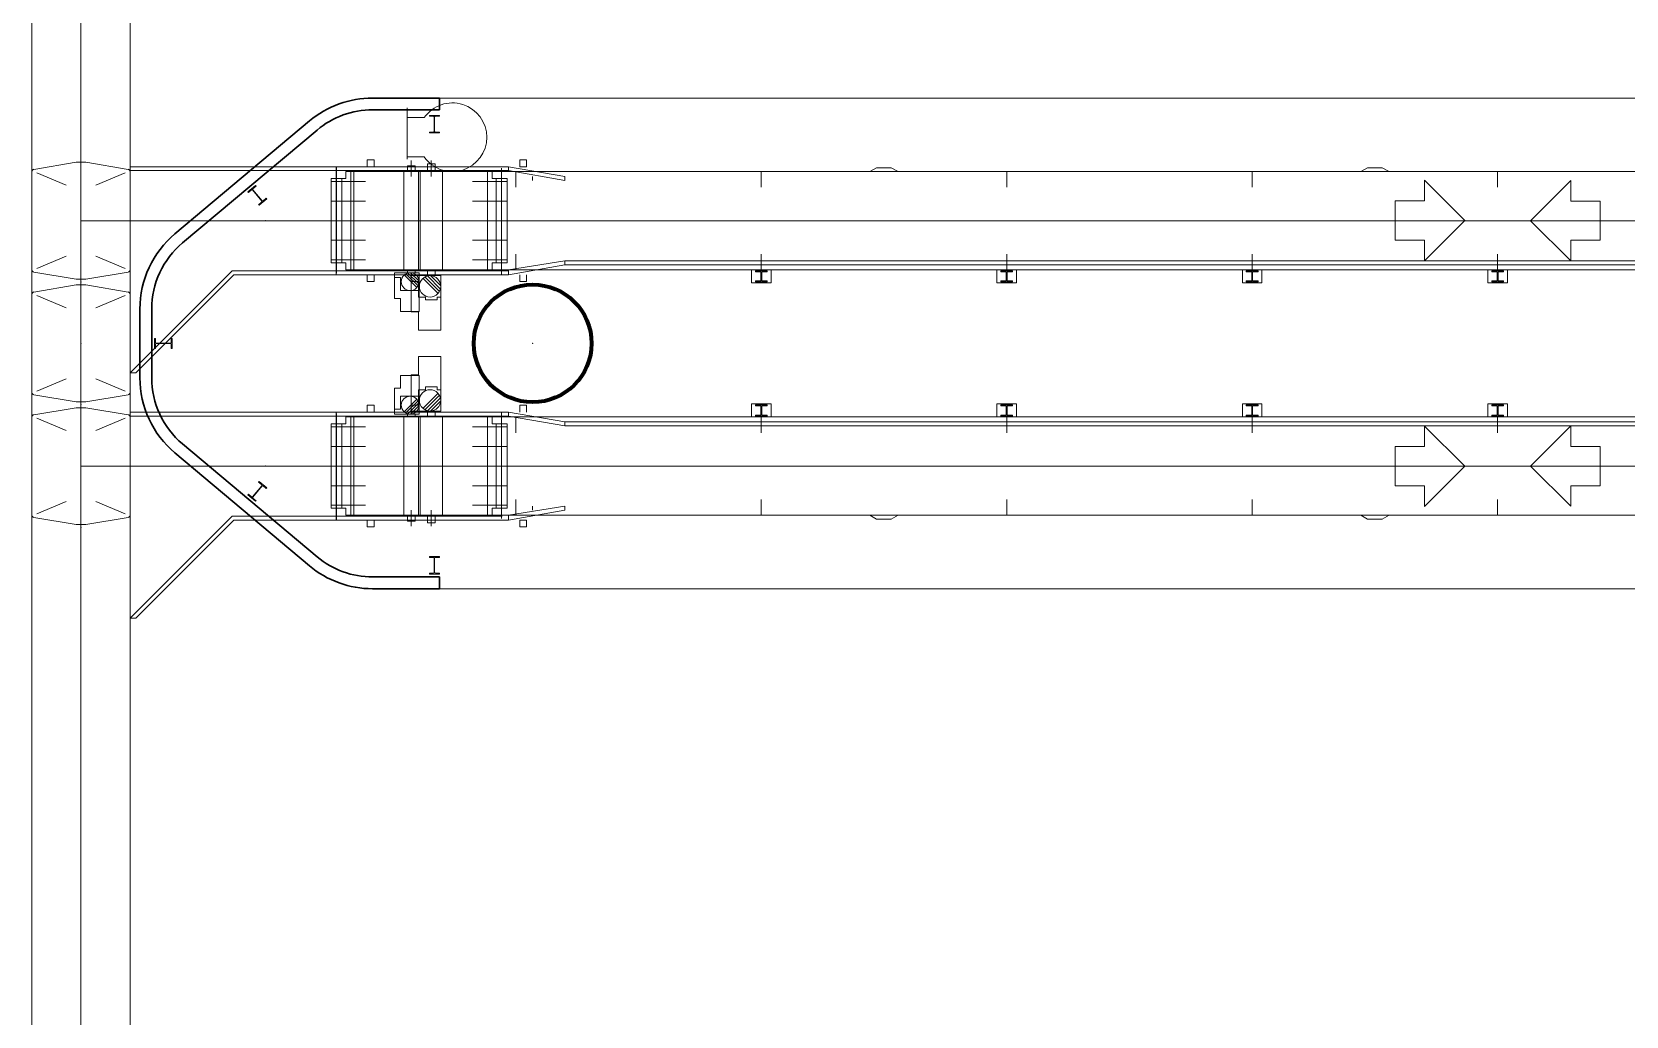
# Model space of a CAD drawing. Header units: metres. Extents: x 1807 to 3745, y 842 to 1968.
# Drawn here: x 3444.9 to 3461.14, y 1361.15 to 1371.17 of the extents above; entities that cross this region are included whole.
import ezdxf

# ---------------------------------------------------------------- set-up
doc = ezdxf.new("R2010")
doc.units = ezdxf.units.M
doc.header["$MEASUREMENT"] = 0
doc.layers.add('Level 1', color=7, linetype='Continuous', lineweight=0)

msp = doc.modelspace()

# ---------------------------------------------------------------- linework, layer by layer
at = {"layer": 'Level 1', "color": 7, "linetype": 'Continuous', "lineweight": 0}
for p, q in [((3444.9, 1265.482), (3444.9, 1396.541)), ((3445.9, 1265.482), (3445.9, 1396.541)), ((3448.37, 1370.5), (3473.73, 1370.5)), ((3446.357, 1369.116), (3447.727, 1370.266)), ((3448.315, 1369.8), (3448.315, 1369.87)), ((3448.315, 1369.87), (3448.385, 1369.87)), ((3448.385, 1369.8), (3448.385, 1369.87)), ((3449.868, 1369.8), (3449.868, 1369.87)), ((3449.868, 1369.87), (3449.938, 1369.87)), ((3449.938, 1369.8), (3449.938, 1369.87)), ((3444.9, 1369.749), (3444.9, 1368.751)), ((3445.35, 1369.845), (3444.921, 1369.773)), ((3444.95, 1369.738), (3445.25, 1369.611)), ((3445.45, 1369.845), (3445.35, 1369.845)), ((3445.45, 1369.845), (3445.879, 1369.773)), ((3445.85, 1369.738), (3445.55, 1369.611)), ((3447.28, 1369.8), (3445.9, 1369.8)), ((3447.28, 1369.76), (3445.9, 1369.76)), ((3445.9, 1369.749), (3445.9, 1368.751)), ((3445.9, 1369.749), (3445.9, 1368.751)), ((3448, 1369.8), (3447.28, 1369.8)), ((3448, 1369.76), (3447.28, 1369.76)), ((3448, 1369.8), (3449.754, 1369.8)), ((3448, 1369.8), (3448, 1368.7)), ((3448, 1369.76), (3449.754, 1369.76)), ((3448.097, 1369.75), (3448.147, 1369.75)), ((3448.097, 1369.68), (3448.097, 1369.75)), ((3473.953, 1369.75), (3448.147, 1369.75)), ((3448.17, 1369.75), (3449.562, 1369.75)), ((3448.689, 1369.76), (3448.839, 1369.76)), ((3448.724, 1369.81), (3448.804, 1369.81)), ((3448.724, 1369.81), (3448.724, 1369.76)), ((3448.804, 1369.81), (3448.804, 1369.76)), ((3448.868, 1369.76), (3449.068, 1369.76)), ((3448.928, 1369.83), (3448.928, 1369.76)), ((3448.928, 1369.83), (3449.008, 1369.83)), ((3449.008, 1369.83), (3449.008, 1369.76)), ((3449.589, 1369.75), (3449.539, 1369.75)), ((3449.589, 1369.68), (3449.589, 1369.75)), ((3449.754, 1369.76), (3449.754, 1369.8)), ((3450.328, 1369.7), (3449.754, 1369.8)), ((3449.754, 1369.76), (3450.328, 1369.66)), ((3449.828, 1369.75), (3449.828, 1369.59)), ((3449.868, 1369.8), (3449.938, 1369.8)), ((3452.328, 1369.75), (3452.328, 1369.59)), ((3453.434, 1369.75), (3453.503, 1369.79)), ((3453.653, 1369.79), (3453.503, 1369.79)), ((3453.653, 1369.79), (3453.723, 1369.75)), ((3454.828, 1369.75), (3454.828, 1369.59)), ((3457.328, 1369.75), (3457.328, 1369.59)), ((3458.434, 1369.75), (3458.503, 1369.79)), ((3458.653, 1369.79), (3458.503, 1369.79)), ((3458.653, 1369.79), (3458.723, 1369.75)), ((3459.828, 1369.75), (3459.828, 1369.59)), ((3447.947, 1369.68), (3447.947, 1368.82)), ((3447.947, 1369.68), (3448.097, 1369.68)), ((3447.947, 1369.65), (3448.297, 1369.65)), ((3449.739, 1369.65), (3449.389, 1369.65)), ((3449.739, 1369.68), (3449.589, 1369.68)), ((3449.739, 1368.82), (3449.739, 1369.68)), ((3449.998, 1369.7), (3449.998, 1369.66)), ((3450.328, 1369.66), (3450.328, 1369.7)), ((3459.084, 1369.662), (3459.494, 1369.252)), ((3459.084, 1369.452), (3459.084, 1369.662)), ((3447.947, 1369.45), (3448.297, 1369.45)), ((3449.739, 1369.45), (3449.389, 1369.45)), ((3458.784, 1369.052), (3458.784, 1369.452)), ((3458.784, 1369.452), (3459.084, 1369.452)), ((3445.399, 1369.249), (3445.401, 1369.251)), ((3445.399, 1369.251), (3445.401, 1369.249)), ((3445.399, 1369.251), (3445.401, 1369.249)), ((3445.401, 1369.251), (3445.399, 1369.249)), ((3447.279, 1369.249), (3447.281, 1369.251)), ((3447.279, 1369.251), (3447.281, 1369.249)), ((3447.947, 1369.25), (3448.297, 1369.25)), ((3449.739, 1369.25), (3449.389, 1369.25)), ((3459.084, 1368.842), (3459.494, 1369.252)), ((3447.947, 1369.05), (3448.297, 1369.05)), ((3449.739, 1369.05), (3449.389, 1369.05)), ((3449.828, 1368.91), (3449.828, 1368.75)), ((3452.328, 1368.91), (3452.328, 1368.75)), ((3454.828, 1368.91), (3454.828, 1368.75)), ((3457.328, 1368.91), (3457.328, 1368.75)), ((3458.784, 1369.052), (3459.084, 1369.052)), ((3459.084, 1368.842), (3459.084, 1369.052)), ((3459.828, 1368.91), (3459.828, 1368.75)), ((3444.95, 1368.762), (3445.25, 1368.889)), ((3445.85, 1368.762), (3445.55, 1368.889)), ((3446.94, 1368.74), (3445.9, 1367.7)), ((3447.28, 1368.74), (3446.94, 1368.74)), ((3448, 1368.74), (3447.28, 1368.74)), ((3447.947, 1368.85), (3448.297, 1368.85)), ((3447.947, 1368.82), (3448.097, 1368.82)), ((3448, 1368.74), (3449.754, 1368.74)), ((3448.097, 1368.82), (3448.097, 1368.75)), ((3448.097, 1368.75), (3448.147, 1368.75)), ((3448.147, 1368.75), (3449.562, 1368.75)), ((3448.689, 1368.74), (3448.839, 1368.74)), ((3448.724, 1368.74), (3448.724, 1368.72)), ((3448.804, 1368.74), (3448.804, 1368.72)), ((3448.868, 1368.74), (3449.068, 1368.74)), ((3448.928, 1368.74), (3448.928, 1368.69)), ((3449.008, 1368.74), (3449.008, 1368.69)), ((3449.739, 1368.85), (3449.389, 1368.85)), ((3449.589, 1368.75), (3449.539, 1368.75)), ((3449.739, 1368.82), (3449.589, 1368.82)), ((3449.589, 1368.82), (3449.589, 1368.75)), ((3473.953, 1368.75), (3449.589, 1368.75)), ((3450.328, 1368.84), (3449.754, 1368.75)), ((3449.754, 1368.7), (3450.328, 1368.8)), ((3449.754, 1368.7), (3449.754, 1368.75)), ((3469.918, 1368.84), (3450.328, 1368.84)), ((3450.328, 1368.8), (3450.328, 1368.84)), ((3469.328, 1368.8), (3450.328, 1368.8)), ((3452.228, 1368.616), (3452.228, 1368.75)), ((3452.228, 1368.75), (3452.428, 1368.75)), ((3452.268, 1368.74), (3452.388, 1368.74)), ((3452.268, 1368.74), (3452.268, 1368.73)), ((3452.288, 1368.75), (3452.288, 1368.74)), ((3452.368, 1368.75), (3452.368, 1368.74)), ((3452.388, 1368.74), (3452.388, 1368.73)), ((3452.428, 1368.616), (3452.428, 1368.75)), ((3454.728, 1368.616), (3454.728, 1368.75)), ((3454.728, 1368.75), (3454.928, 1368.75)), ((3454.768, 1368.74), (3454.888, 1368.74)), ((3454.768, 1368.74), (3454.768, 1368.73)), ((3454.788, 1368.75), (3454.788, 1368.74)), ((3454.868, 1368.75), (3454.868, 1368.74)), ((3454.888, 1368.74), (3454.888, 1368.73)), ((3454.928, 1368.616), (3454.928, 1368.75)), ((3457.228, 1368.616), (3457.228, 1368.75)), ((3457.228, 1368.75), (3457.428, 1368.75)), ((3457.268, 1368.74), (3457.388, 1368.74)), ((3457.268, 1368.74), (3457.268, 1368.73)), ((3457.288, 1368.75), (3457.288, 1368.74)), ((3457.368, 1368.75), (3457.368, 1368.74)), ((3457.388, 1368.74), (3457.388, 1368.73)), ((3457.428, 1368.616), (3457.428, 1368.75)), ((3459.728, 1368.616), (3459.728, 1368.75)), ((3459.728, 1368.75), (3459.928, 1368.75)), ((3459.768, 1368.74), (3459.888, 1368.74)), ((3459.768, 1368.74), (3459.768, 1368.73)), ((3459.788, 1368.75), (3459.788, 1368.74)), ((3459.868, 1368.75), (3459.868, 1368.74)), ((3459.888, 1368.74), (3459.888, 1368.73)), ((3459.928, 1368.616), (3459.928, 1368.75)), ((3445.35, 1368.655), (3444.921, 1368.727)), ((3445.35, 1368.595), (3444.921, 1368.523)), ((3445.45, 1368.655), (3445.35, 1368.655)), ((3445.45, 1368.595), (3445.35, 1368.595)), ((3445.399, 1368.626), (3445.401, 1368.624)), ((3445.401, 1368.626), (3445.399, 1368.624)), ((3445.45, 1368.655), (3445.879, 1368.727)), ((3445.45, 1368.595), (3445.879, 1368.523)), ((3446.957, 1368.7), (3445.957, 1367.7)), ((3447.28, 1368.7), (3446.957, 1368.7)), ((3448, 1368.7), (3447.28, 1368.7)), ((3448, 1368.7), (3449.754, 1368.7)), ((3448.315, 1368.7), (3448.315, 1368.63)), ((3448.315, 1368.63), (3448.385, 1368.63)), ((3448.385, 1368.7), (3448.385, 1368.63)), ((3448.844, 1368.72), (3448.594, 1368.72)), ((3448.594, 1368.72), (3448.594, 1368.67)), ((3448.654, 1368.67), (3448.594, 1368.67)), ((3448.654, 1368.67), (3448.654, 1368.538)), ((3448.821, 1368.568), (3448.692, 1368.697)), ((3448.833, 1368.586), (3448.709, 1368.709)), ((3448.841, 1368.607), (3448.73, 1368.717)), ((3448.844, 1368.634), (3448.757, 1368.72)), ((3449.064, 1368.69), (3448.764, 1368.69)), ((3448.764, 1368.69), (3448.764, 1368.63)), ((3448.836, 1368.63), (3448.764, 1368.63)), ((3448.836, 1368.63), (3448.836, 1368.472)), ((3448.844, 1368.72), (3448.844, 1368.538)), ((3449.037, 1368.508), (3448.882, 1368.663)), ((3449.051, 1368.529), (3448.903, 1368.677)), ((3449.061, 1368.554), (3448.928, 1368.687)), ((3449.064, 1368.587), (3448.961, 1368.69)), ((3449.064, 1368.69), (3449.064, 1368.472)), ((3449.868, 1368.7), (3449.868, 1368.63)), ((3449.868, 1368.63), (3449.938, 1368.63)), ((3449.938, 1368.7), (3449.938, 1368.63)), ((3452.228, 1368.616), (3452.428, 1368.616)), ((3452.268, 1368.73), (3452.323, 1368.73)), ((3452.268, 1368.636), (3452.268, 1368.626)), ((3452.268, 1368.636), (3452.323, 1368.636)), ((3452.268, 1368.626), (3452.388, 1368.626)), ((3452.323, 1368.73), (3452.323, 1368.636)), ((3452.333, 1368.73), (3452.388, 1368.73)), ((3452.333, 1368.73), (3452.333, 1368.636)), ((3452.333, 1368.636), (3452.388, 1368.636)), ((3452.388, 1368.636), (3452.388, 1368.626)), ((3454.728, 1368.616), (3454.928, 1368.616)), ((3454.768, 1368.73), (3454.823, 1368.73)), ((3454.768, 1368.636), (3454.768, 1368.626)), ((3454.768, 1368.636), (3454.823, 1368.636)), ((3454.768, 1368.626), (3454.888, 1368.626)), ((3454.823, 1368.73), (3454.823, 1368.636)), ((3454.833, 1368.73), (3454.888, 1368.73)), ((3454.833, 1368.73), (3454.833, 1368.636)), ((3454.833, 1368.636), (3454.888, 1368.636)), ((3454.888, 1368.636), (3454.888, 1368.626)), ((3457.228, 1368.616), (3457.428, 1368.616)), ((3457.268, 1368.73), (3457.323, 1368.73)), ((3457.268, 1368.636), (3457.268, 1368.626)), ((3457.268, 1368.636), (3457.323, 1368.636)), ((3457.268, 1368.626), (3457.388, 1368.626)), ((3457.323, 1368.73), (3457.323, 1368.636)), ((3457.333, 1368.73), (3457.388, 1368.73)), ((3457.333, 1368.73), (3457.333, 1368.636)), ((3457.333, 1368.636), (3457.388, 1368.636)), ((3457.388, 1368.636), (3457.388, 1368.626)), ((3459.728, 1368.616), (3459.928, 1368.616)), ((3459.768, 1368.73), (3459.823, 1368.73)), ((3459.768, 1368.636), (3459.768, 1368.626)), ((3459.768, 1368.636), (3459.823, 1368.636)), ((3459.768, 1368.626), (3459.888, 1368.626)), ((3459.823, 1368.73), (3459.823, 1368.636)), ((3459.833, 1368.73), (3459.888, 1368.73)), ((3459.833, 1368.73), (3459.833, 1368.636)), ((3459.833, 1368.636), (3459.888, 1368.636)), ((3459.888, 1368.636), (3459.888, 1368.626)), ((3444.9, 1368.499), (3444.9, 1367.501)), ((3444.95, 1368.488), (3445.25, 1368.361)), ((3445.85, 1368.488), (3445.55, 1368.361)), ((3445.9, 1368.499), (3445.9, 1367.501)), ((3445.9, 1368.499), (3445.9, 1367.501)), ((3448.844, 1368.538), (3448.654, 1368.538)), ((3448.908, 1368.472), (3448.836, 1368.472)), ((3448.908, 1368.472), (3448.908, 1368.442)), ((3449.028, 1368.442), (3448.908, 1368.442)), ((3449.064, 1368.472), (3449.028, 1368.472)), ((3449.028, 1368.472), (3449.028, 1368.442)), ((3446, 1367.65), (3446, 1368.35)), ((3445.399, 1368.001), (3445.401, 1367.999)), ((3445.401, 1368.001), (3445.399, 1367.999)), ((3449.999, 1367.999), (3450.001, 1368.001)), ((3449.999, 1368.001), (3450.001, 1367.999)), ((3444.95, 1367.512), (3445.25, 1367.639)), ((3445.85, 1367.512), (3445.55, 1367.639)), ((3445.957, 1367.7), (3445.9, 1367.7)), ((3445.35, 1367.405), (3444.921, 1367.477)), ((3445.45, 1367.405), (3445.879, 1367.477)), ((3448.844, 1367.462), (3448.654, 1367.462)), ((3448.654, 1367.33), (3448.654, 1367.462)), ((3448.836, 1367.37), (3448.836, 1367.528)), ((3448.908, 1367.528), (3448.836, 1367.528)), ((3448.844, 1367.28), (3448.844, 1367.462)), ((3449.037, 1367.492), (3448.882, 1367.338)), ((3449.051, 1367.471), (3448.903, 1367.323)), ((3449.028, 1367.558), (3448.908, 1367.558)), ((3448.908, 1367.528), (3448.908, 1367.558)), ((3449.061, 1367.446), (3448.928, 1367.313)), ((3449.028, 1367.528), (3449.028, 1367.558)), ((3449.064, 1367.528), (3449.028, 1367.528)), ((3449.064, 1367.31), (3449.064, 1367.528)), ((3445.35, 1367.345), (3444.921, 1367.273)), ((3445.45, 1367.405), (3445.35, 1367.405)), ((3445.45, 1367.345), (3445.35, 1367.345)), ((3445.399, 1367.376), (3445.401, 1367.374)), ((3445.401, 1367.376), (3445.399, 1367.374)), ((3445.45, 1367.345), (3445.879, 1367.273)), ((3447.28, 1367.3), (3445.9, 1367.3)), ((3448, 1367.3), (3447.28, 1367.3)), ((3448, 1367.3), (3449.754, 1367.3)), ((3448, 1367.3), (3448, 1366.2)), ((3448.315, 1367.3), (3448.315, 1367.37)), ((3448.315, 1367.37), (3448.385, 1367.37)), ((3448.385, 1367.3), (3448.385, 1367.37)), ((3448.654, 1367.33), (3448.594, 1367.33)), ((3448.594, 1367.28), (3448.594, 1367.33)), ((3448.844, 1367.28), (3448.594, 1367.28)), ((3448.821, 1367.432), (3448.692, 1367.303)), ((3448.833, 1367.414), (3448.709, 1367.291)), ((3448.724, 1367.26), (3448.724, 1367.28)), ((3448.841, 1367.393), (3448.73, 1367.283)), ((3448.844, 1367.367), (3448.757, 1367.28)), ((3448.836, 1367.37), (3448.764, 1367.37)), ((3448.764, 1367.31), (3448.764, 1367.37)), ((3449.064, 1367.31), (3448.764, 1367.31)), ((3448.804, 1367.26), (3448.804, 1367.28)), ((3448.928, 1367.26), (3448.928, 1367.31)), ((3449.064, 1367.413), (3448.961, 1367.31)), ((3449.008, 1367.26), (3449.008, 1367.31)), ((3449.754, 1367.26), (3449.754, 1367.3)), ((3450.328, 1367.2), (3449.754, 1367.3)), ((3449.868, 1367.3), (3449.868, 1367.37)), ((3449.868, 1367.37), (3449.938, 1367.37)), ((3449.938, 1367.3), (3449.938, 1367.37)), ((3452.228, 1367.384), (3452.228, 1367.25)), ((3452.228, 1367.384), (3452.428, 1367.384)), ((3452.268, 1367.374), (3452.388, 1367.374)), ((3452.268, 1367.364), (3452.268, 1367.374)), ((3452.268, 1367.364), (3452.323, 1367.364)), ((3452.323, 1367.27), (3452.323, 1367.364)), ((3452.333, 1367.364), (3452.388, 1367.364)), ((3452.333, 1367.27), (3452.333, 1367.364)), ((3452.388, 1367.364), (3452.388, 1367.374)), ((3452.428, 1367.384), (3452.428, 1367.25)), ((3454.728, 1367.384), (3454.728, 1367.25)), ((3454.728, 1367.384), (3454.928, 1367.384)), ((3454.768, 1367.374), (3454.888, 1367.374)), ((3454.768, 1367.364), (3454.768, 1367.374)), ((3454.768, 1367.364), (3454.823, 1367.364)), ((3454.823, 1367.27), (3454.823, 1367.364)), ((3454.833, 1367.364), (3454.888, 1367.364)), ((3454.833, 1367.27), (3454.833, 1367.364)), ((3454.888, 1367.364), (3454.888, 1367.374)), ((3454.928, 1367.384), (3454.928, 1367.25)), ((3457.228, 1367.384), (3457.228, 1367.25)), ((3457.228, 1367.384), (3457.428, 1367.384)), ((3457.268, 1367.374), (3457.388, 1367.374)), ((3457.268, 1367.364), (3457.268, 1367.374)), ((3457.268, 1367.364), (3457.323, 1367.364)), ((3457.323, 1367.27), (3457.323, 1367.364)), ((3457.333, 1367.364), (3457.388, 1367.364)), ((3457.333, 1367.27), (3457.333, 1367.364)), ((3457.388, 1367.364), (3457.388, 1367.374)), ((3457.428, 1367.384), (3457.428, 1367.25)), ((3459.728, 1367.384), (3459.728, 1367.25)), ((3459.728, 1367.384), (3459.928, 1367.384)), ((3459.768, 1367.374), (3459.888, 1367.374)), ((3459.768, 1367.364), (3459.768, 1367.374)), ((3459.768, 1367.364), (3459.823, 1367.364)), ((3459.823, 1367.27), (3459.823, 1367.364)), ((3459.833, 1367.364), (3459.888, 1367.364)), ((3459.833, 1367.27), (3459.833, 1367.364)), ((3459.888, 1367.364), (3459.888, 1367.374)), ((3459.928, 1367.384), (3459.928, 1367.25)), ((3444.9, 1367.249), (3444.9, 1366.251)), ((3444.95, 1367.238), (3445.25, 1367.111)), ((3445.85, 1367.238), (3445.55, 1367.111)), ((3447.28, 1367.26), (3445.9, 1367.26)), ((3445.9, 1367.249), (3445.9, 1366.251)), ((3445.9, 1367.249), (3445.9, 1366.251)), ((3448, 1367.26), (3447.28, 1367.26)), ((3447.947, 1366.32), (3447.947, 1367.18)), ((3447.947, 1367.18), (3448.097, 1367.18)), ((3447.947, 1367.15), (3448.297, 1367.15)), ((3448, 1367.26), (3449.754, 1367.26)), ((3448.097, 1367.25), (3448.147, 1367.25)), ((3448.097, 1367.18), (3448.097, 1367.25)), ((3473.953, 1367.25), (3448.147, 1367.25)), ((3448.689, 1367.26), (3448.839, 1367.26)), ((3448.868, 1367.26), (3449.068, 1367.26)), ((3449.739, 1367.15), (3449.389, 1367.15)), ((3449.589, 1367.25), (3449.539, 1367.25)), ((3449.589, 1367.18), (3449.589, 1367.25)), ((3449.739, 1367.18), (3449.589, 1367.18)), ((3449.739, 1367.18), (3449.739, 1366.32)), ((3449.754, 1367.26), (3450.328, 1367.16)), ((3449.828, 1367.09), (3449.828, 1367.25)), ((3469.328, 1367.2), (3450.328, 1367.2)), ((3450.328, 1367.16), (3450.328, 1367.2)), ((3469.918, 1367.16), (3450.328, 1367.16)), ((3452.228, 1367.25), (3452.428, 1367.25)), ((3452.268, 1367.27), (3452.323, 1367.27)), ((3452.268, 1367.26), (3452.268, 1367.27)), ((3452.268, 1367.26), (3452.388, 1367.26)), ((3452.288, 1367.25), (3452.288, 1367.26)), ((3452.328, 1367.09), (3452.328, 1367.25)), ((3452.333, 1367.27), (3452.388, 1367.27)), ((3452.368, 1367.25), (3452.368, 1367.26)), ((3452.388, 1367.26), (3452.388, 1367.27)), ((3454.728, 1367.25), (3454.928, 1367.25)), ((3454.768, 1367.27), (3454.823, 1367.27)), ((3454.768, 1367.26), (3454.768, 1367.27)), ((3454.768, 1367.26), (3454.888, 1367.26)), ((3454.788, 1367.25), (3454.788, 1367.26)), ((3454.828, 1367.09), (3454.828, 1367.25)), ((3454.833, 1367.27), (3454.888, 1367.27)), ((3454.868, 1367.25), (3454.868, 1367.26)), ((3454.888, 1367.26), (3454.888, 1367.27)), ((3457.228, 1367.25), (3457.428, 1367.25)), ((3457.268, 1367.27), (3457.323, 1367.27)), ((3457.268, 1367.26), (3457.268, 1367.27)), ((3457.268, 1367.26), (3457.388, 1367.26)), ((3457.288, 1367.25), (3457.288, 1367.26)), ((3457.328, 1367.09), (3457.328, 1367.25)), ((3457.333, 1367.27), (3457.388, 1367.27)), ((3457.368, 1367.25), (3457.368, 1367.26)), ((3457.388, 1367.26), (3457.388, 1367.27)), ((3459.084, 1367.158), (3459.494, 1366.748)), ((3459.084, 1367.158), (3459.084, 1366.948)), ((3459.728, 1367.25), (3459.928, 1367.25)), ((3459.768, 1367.27), (3459.823, 1367.27)), ((3459.768, 1367.26), (3459.768, 1367.27)), ((3459.768, 1367.26), (3459.888, 1367.26)), ((3459.788, 1367.25), (3459.788, 1367.26)), ((3459.828, 1367.09), (3459.828, 1367.25)), ((3459.833, 1367.27), (3459.888, 1367.27)), ((3459.868, 1367.25), (3459.868, 1367.26)), ((3459.888, 1367.26), (3459.888, 1367.27)), ((3447.947, 1366.95), (3448.297, 1366.95)), ((3449.739, 1366.95), (3449.389, 1366.95)), ((3458.784, 1366.948), (3458.784, 1366.548)), ((3458.784, 1366.948), (3459.084, 1366.948)), ((3447.727, 1365.734), (3446.357, 1366.884)), ((3445.399, 1366.749), (3445.401, 1366.751)), ((3445.399, 1366.751), (3445.401, 1366.749)), ((3445.399, 1366.751), (3445.401, 1366.749)), ((3445.401, 1366.751), (3445.399, 1366.749)), ((3447.279, 1366.749), (3447.281, 1366.751)), ((3447.279, 1366.751), (3447.281, 1366.749)), ((3447.947, 1366.75), (3448.297, 1366.75)), ((3449.739, 1366.75), (3449.389, 1366.75)), ((3459.084, 1366.338), (3459.494, 1366.748)), ((3447.947, 1366.55), (3448.297, 1366.55)), ((3449.739, 1366.55), (3449.389, 1366.55)), ((3458.784, 1366.548), (3459.084, 1366.548)), ((3459.084, 1366.548), (3459.084, 1366.338)), ((3444.95, 1366.262), (3445.25, 1366.389)), ((3445.85, 1366.262), (3445.55, 1366.389)), ((3447.947, 1366.35), (3448.297, 1366.35)), ((3447.947, 1366.32), (3448.097, 1366.32)), ((3448.097, 1366.32), (3448.097, 1366.25)), ((3449.739, 1366.35), (3449.389, 1366.35)), ((3449.739, 1366.32), (3449.589, 1366.32)), ((3449.589, 1366.32), (3449.589, 1366.25)), ((3450.328, 1366.34), (3449.754, 1366.25)), ((3449.754, 1366.2), (3450.328, 1366.3)), ((3449.828, 1366.25), (3449.828, 1366.41)), ((3449.998, 1366.3), (3449.998, 1366.34)), ((3450.328, 1366.3), (3450.328, 1366.34)), ((3452.328, 1366.25), (3452.328, 1366.41)), ((3454.828, 1366.25), (3454.828, 1366.41)), ((3457.328, 1366.25), (3457.328, 1366.41)), ((3459.828, 1366.25), (3459.828, 1366.41)), ((3445.35, 1366.155), (3444.921, 1366.227)), ((3445.45, 1366.155), (3445.35, 1366.155)), ((3445.45, 1366.155), (3445.879, 1366.227)), ((3446.94, 1366.24), (3445.9, 1365.2)), ((3446.957, 1366.2), (3445.957, 1365.2)), ((3447.28, 1366.24), (3446.94, 1366.24)), ((3447.28, 1366.2), (3446.957, 1366.2)), ((3448, 1366.24), (3447.28, 1366.24)), ((3448, 1366.2), (3447.28, 1366.2)), ((3448, 1366.24), (3449.69, 1366.24)), ((3448, 1366.2), (3449.754, 1366.2)), ((3448.097, 1366.25), (3448.147, 1366.25)), ((3473.953, 1366.25), (3448.147, 1366.25)), ((3448.315, 1366.2), (3448.315, 1366.13)), ((3448.385, 1366.2), (3448.385, 1366.13)), ((3448.689, 1366.24), (3448.839, 1366.24)), ((3448.724, 1366.19), (3448.724, 1366.24)), ((3448.724, 1366.19), (3448.804, 1366.19)), ((3448.804, 1366.19), (3448.804, 1366.24)), ((3448.868, 1366.24), (3449.068, 1366.24)), ((3448.928, 1366.17), (3448.928, 1366.24)), ((3448.928, 1366.17), (3449.008, 1366.17)), ((3449.008, 1366.17), (3449.008, 1366.24)), ((3449.589, 1366.25), (3449.539, 1366.25)), ((3449.754, 1366.2), (3449.754, 1366.25)), ((3449.868, 1366.2), (3449.938, 1366.2)), ((3449.868, 1366.2), (3449.868, 1366.13)), ((3449.938, 1366.2), (3449.938, 1366.13)), ((3453.434, 1366.25), (3453.503, 1366.21)), ((3453.653, 1366.21), (3453.503, 1366.21)), ((3453.653, 1366.21), (3453.723, 1366.25)), ((3458.434, 1366.25), (3458.503, 1366.21)), ((3458.653, 1366.21), (3458.503, 1366.21)), ((3458.653, 1366.21), (3458.723, 1366.25)), ((3445.399, 1366.126), (3445.401, 1366.124)), ((3445.401, 1366.126), (3445.399, 1366.124)), ((3448.315, 1366.13), (3448.385, 1366.13)), ((3449.868, 1366.13), (3449.938, 1366.13)), ((3473.73, 1365.5), (3448.37, 1365.5)), ((3445.957, 1365.2), (3445.9, 1365.2))]:
    msp.add_line(p, q, dxfattribs=at)
at = {"layer": 'Level 1', "color": 7, "linetype": 'Continuous', "lineweight": 0, "ltscale": 4}
for p, q in [((3445.4, 1265.482), (3445.4, 1396.541)), ((3448.002, 1369.8), (3448.002, 1368.715)), ((3448.147, 1369.75), (3448.147, 1368.75)), ((3448.178, 1369.75), (3448.178, 1368.75)), ((3448.689, 1369.75), (3448.689, 1368.75)), ((3448.764, 1369.7), (3448.764, 1369.864)), ((3448.839, 1369.75), (3448.839, 1368.75)), ((3448.855, 1369.75), (3448.855, 1368.75)), ((3448.968, 1369.7), (3448.968, 1369.864)), ((3449.081, 1369.75), (3449.081, 1368.75)), ((3449.539, 1368.75), (3449.539, 1369.75)), ((3449.684, 1368.7), (3449.684, 1369.785)), ((3448.057, 1369.68), (3448.057, 1368.82)), ((3449.629, 1368.82), (3449.629, 1369.68)), ((3460.573, 1369.66), (3460.163, 1369.25)), ((3460.573, 1369.45), (3460.573, 1369.66)), ((3460.873, 1369.45), (3460.573, 1369.45)), ((3460.873, 1369.05), (3460.873, 1369.45)), ((3445.4, 1369.25), (3447.28, 1369.25)), ((3447.28, 1369.25), (3474.82, 1369.25)), ((3460.573, 1368.84), (3460.163, 1369.25)), ((3460.573, 1368.84), (3460.573, 1369.05)), ((3460.873, 1369.05), (3460.573, 1369.05)), ((3448.594, 1368.67), (3448.594, 1368.458)), ((3448.764, 1368.63), (3448.764, 1368.322)), ((3448.654, 1368.458), (3448.594, 1368.458)), ((3448.654, 1368.458), (3448.654, 1368.326)), ((3448.844, 1368.326), (3448.844, 1368.538)), ((3449.064, 1368.134), (3449.064, 1368.472)), ((3448.654, 1368.326), (3448.844, 1368.326)), ((3448.836, 1368.322), (3448.764, 1368.322)), ((3448.836, 1368.322), (3448.836, 1368.134)), ((3448.836, 1368.134), (3449.064, 1368.134)), ((3448.836, 1367.866), (3449.064, 1367.866)), ((3448.836, 1367.678), (3448.836, 1367.866)), ((3449.064, 1367.866), (3449.064, 1367.528)), ((3448.654, 1367.674), (3448.844, 1367.674)), ((3448.654, 1367.542), (3448.654, 1367.674)), ((3448.764, 1367.37), (3448.764, 1367.678)), ((3448.836, 1367.678), (3448.764, 1367.678)), ((3448.844, 1367.674), (3448.844, 1367.462)), ((3448.594, 1367.33), (3448.594, 1367.542)), ((3448.654, 1367.542), (3448.594, 1367.542)), ((3448.002, 1366.2), (3448.002, 1367.285)), ((3449.684, 1367.3), (3449.684, 1366.215)), ((3448.057, 1366.32), (3448.057, 1367.18)), ((3448.147, 1366.25), (3448.147, 1367.25)), ((3448.178, 1366.25), (3448.178, 1367.25)), ((3448.689, 1366.25), (3448.689, 1367.25)), ((3448.839, 1366.25), (3448.839, 1367.25)), ((3448.855, 1366.25), (3448.855, 1367.25)), ((3449.081, 1366.25), (3449.081, 1367.25)), ((3449.539, 1367.25), (3449.539, 1366.25)), ((3449.629, 1367.18), (3449.629, 1366.32)), ((3460.573, 1367.16), (3460.163, 1366.75)), ((3460.573, 1367.16), (3460.573, 1366.95)), ((3460.873, 1366.95), (3460.573, 1366.95)), ((3460.873, 1366.95), (3460.873, 1366.55)), ((3445.4, 1366.75), (3447.28, 1366.75)), ((3447.28, 1366.75), (3474.82, 1366.75)), ((3460.573, 1366.34), (3460.163, 1366.75)), ((3460.573, 1366.55), (3460.573, 1366.34)), ((3460.873, 1366.55), (3460.573, 1366.55)), ((3448.764, 1366.3), (3448.764, 1366.136)), ((3448.968, 1366.3), (3448.968, 1366.136))]:
    msp.add_line(p, q, dxfattribs=at)
at = {"layer": 'Level 1', "color": 7, "linetype": 'Continuous', "lineweight": 30}
for p, q in [((3449.05, 1370.5), (3448.37, 1370.5)), ((3448.37, 1370.38), (3449.05, 1370.38)), ((3449.05, 1370.38), (3449.05, 1370.5)), ((3447.727, 1370.266), (3446.357, 1369.116)), ((3446.434, 1369.024), (3447.804, 1370.174)), ((3446, 1368.35), (3446, 1367.65)), ((3446.12, 1367.65), (3446.12, 1368.35)), ((3447.804, 1365.826), (3446.434, 1366.976)), ((3446.357, 1366.884), (3447.727, 1365.734)), ((3449.05, 1365.62), (3448.37, 1365.62)), ((3448.37, 1365.5), (3449.05, 1365.5)), ((3449.05, 1365.5), (3449.05, 1365.62))]:
    msp.add_line(p, q, dxfattribs=at)
at = {"layer": 'Level 1', "color": 7, "linetype": 'Continuous', "lineweight": 13}
for p, q in [((3448.723, 1370.3), (3448.723, 1370.4)), ((3448.723, 1370.4), (3448.723, 1369.877)), ((3448.896, 1370.3), (3448.723, 1370.3)), ((3448.949, 1370.322), (3449.05, 1370.322)), ((3448.949, 1370.314), (3448.949, 1370.322)), ((3448.989, 1370.314), (3448.949, 1370.314)), ((3448.997, 1370.16), (3448.997, 1370.307)), ((3449.002, 1370.307), (3449.002, 1370.16)), ((3449.05, 1370.314), (3449.009, 1370.314)), ((3449.05, 1370.322), (3449.05, 1370.314)), ((3448.949, 1370.144), (3448.949, 1370.152)), ((3448.949, 1370.152), (3448.989, 1370.152)), ((3449.05, 1370.144), (3448.949, 1370.144)), ((3449.009, 1370.152), (3449.05, 1370.152)), ((3449.05, 1370.152), (3449.05, 1370.144)), ((3448.723, 1369.9), (3448.896, 1369.9)), ((3447.177, 1369.609), (3447.1, 1369.543)), ((3447.105, 1369.537), (3447.136, 1369.564)), ((3447.147, 1369.563), (3447.241, 1369.45)), ((3447.245, 1369.453), (3447.15, 1369.566)), ((3447.151, 1369.576), (3447.183, 1369.603)), ((3447.183, 1369.603), (3447.177, 1369.609)), ((3447.1, 1369.543), (3447.105, 1369.537)), ((3447.24, 1369.439), (3447.209, 1369.413)), ((3447.209, 1369.413), (3447.214, 1369.407)), ((3447.214, 1369.407), (3447.292, 1369.472)), ((3447.287, 1369.479), (3447.255, 1369.452)), ((3447.292, 1369.472), (3447.287, 1369.479)), ((3446.15, 1367.949), (3446.15, 1368.051)), ((3446.15, 1368.051), (3446.158, 1368.051)), ((3446.158, 1367.949), (3446.15, 1367.949)), ((3446.158, 1368.051), (3446.158, 1368.01)), ((3446.158, 1367.99), (3446.158, 1367.949)), ((3446.166, 1368.002), (3446.312, 1368.002)), ((3446.312, 1367.998), (3446.166, 1367.998)), ((3446.32, 1368.01), (3446.32, 1368.051)), ((3446.32, 1368.051), (3446.328, 1368.051)), ((3446.32, 1367.949), (3446.32, 1367.99)), ((3446.328, 1367.949), (3446.32, 1367.949)), ((3446.328, 1368.051), (3446.328, 1367.949)), ((3447.1, 1366.457), (3447.105, 1366.463)), ((3447.105, 1366.463), (3447.136, 1366.436)), ((3447.147, 1366.437), (3447.241, 1366.55)), ((3447.245, 1366.547), (3447.15, 1366.434)), ((3447.209, 1366.587), (3447.214, 1366.593)), ((3447.24, 1366.561), (3447.209, 1366.587)), ((3447.214, 1366.593), (3447.292, 1366.528)), ((3447.287, 1366.521), (3447.255, 1366.548)), ((3447.292, 1366.528), (3447.287, 1366.521)), ((3447.177, 1366.391), (3447.1, 1366.457)), ((3447.151, 1366.424), (3447.183, 1366.397)), ((3447.183, 1366.397), (3447.177, 1366.391)), ((3448.949, 1365.82), (3448.949, 1365.828)), ((3448.949, 1365.828), (3449.05, 1365.828)), ((3448.99, 1365.82), (3448.949, 1365.82)), ((3448.997, 1365.666), (3448.997, 1365.812)), ((3449.002, 1365.812), (3449.002, 1365.666)), ((3449.05, 1365.82), (3449.009, 1365.82)), ((3449.05, 1365.828), (3449.05, 1365.82)), ((3448.949, 1365.65), (3448.949, 1365.658)), ((3448.949, 1365.658), (3448.99, 1365.658)), ((3449.05, 1365.65), (3448.949, 1365.65)), ((3449.009, 1365.658), (3449.05, 1365.658)), ((3449.05, 1365.658), (3449.05, 1365.65))]:
    msp.add_line(p, q, dxfattribs=at)
at = {"layer": 'Level 1', "color": 7, "linetype": 'Continuous', "lineweight": 0}
for centre, radius in [((3448.753, 1368.629), 0.091), ((3448.955, 1368.581), 0.109), ((3448.753, 1367.371), 0.091), ((3448.955, 1367.419), 0.109)]:
    msp.add_circle(centre, radius, dxfattribs=at)
at = {"layer": 'Level 1', "color": 7, "linetype": 'Continuous', "lineweight": 70}
msp.add_circle((3450, 1368), 0.6, dxfattribs=at)
at = {"layer": 'Level 1', "color": 7, "linetype": 'Continuous', "lineweight": 0}
for centre, radius, start, end in [((3448.37, 1369.5), 1, 90, 130.0101), ((3444.925, 1369.749), 0.025, 99.4624, 180), ((3445.875, 1369.749), 0.025, 360, 80.5376), ((3447, 1368.35), 1, 130.0105, 180), ((3444.925, 1368.751), 0.025, 180, 260.5378), ((3445.875, 1368.751), 0.025, 279.4622, 360), ((3444.925, 1368.499), 0.025, 99.4624, 180), ((3445.875, 1368.499), 0.025, 360, 80.5376), ((3447, 1367.65), 1, 180, 229.9899), ((3444.925, 1367.501), 0.025, 180, 260.5378), ((3445.875, 1367.501), 0.025, 279.4622, 360), ((3444.925, 1367.249), 0.025, 99.4624, 180), ((3445.875, 1367.249), 0.025, 360, 80.5376), ((3444.925, 1366.251), 0.025, 180, 260.5378), ((3445.875, 1366.251), 0.025, 279.4622, 360), ((3448.37, 1366.5), 1, 229.9895, 270)]:
    msp.add_arc(centre, radius, start, end, dxfattribs=at)
at = {"layer": 'Level 1', "color": 7, "linetype": 'Continuous', "lineweight": 30}
for centre, radius, start, end in [((3448.37, 1369.5), 1, 90.0003, 130.0096), ((3448.37, 1369.5), 0.88, 90.0003, 130.0096), ((3447, 1368.35), 1, 130.0105, 179.9992), ((3447, 1368.35), 0.88, 130.0105, 179.9992), ((3447, 1367.65), 1, 179.9989, 229.9901), ((3447, 1367.65), 0.88, 179.9989, 229.9901), ((3448.37, 1366.5), 0.88, 229.9904, 269.9991), ((3448.37, 1366.5), 1, 229.9904, 269.9991)]:
    msp.add_arc(centre, radius, start, end, dxfattribs=at)
at = {"layer": 'Level 1', "color": 7, "linetype": 'Continuous', "lineweight": 13}
for centre, radius, start, end in [((3449.183, 1370.1), 0.35, 214.8503, 145.1497), ((3448.989, 1370.307), 0.0076, 0, 90), ((3449.009, 1370.307), 0.0076, 90, 180), ((3448.989, 1370.16), 0.0076, 270, 0), ((3449.009, 1370.16), 0.0076, 180, 270), ((3447.141, 1369.558), 0.0076, 40, 130), ((3447.156, 1369.571), 0.0076, 130, 220), ((3447.235, 1369.445), 0.0076, 310, 40), ((3447.25, 1369.458), 0.0076, 220, 310), ((3446.166, 1368.01), 0.0076, 180, 270), ((3446.166, 1367.99), 0.0076, 90, 180), ((3446.312, 1368.01), 0.0076, 270, 0), ((3446.312, 1367.99), 0.0076, 0, 90), ((3447.235, 1366.555), 0.0076, 320, 50), ((3447.25, 1366.542), 0.0076, 50, 140), ((3447.141, 1366.442), 0.0076, 230, 320), ((3447.156, 1366.429), 0.0076, 140, 230), ((3448.99, 1365.812), 0.0076, 0, 90), ((3449.009, 1365.812), 0.0076, 90, 180), ((3448.99, 1365.666), 0.0076, 270, 0), ((3449.009, 1365.666), 0.0076, 180, 270)]:
    msp.add_arc(centre, radius, start, end, dxfattribs=at)

doc.saveas('drawing.dxf')
